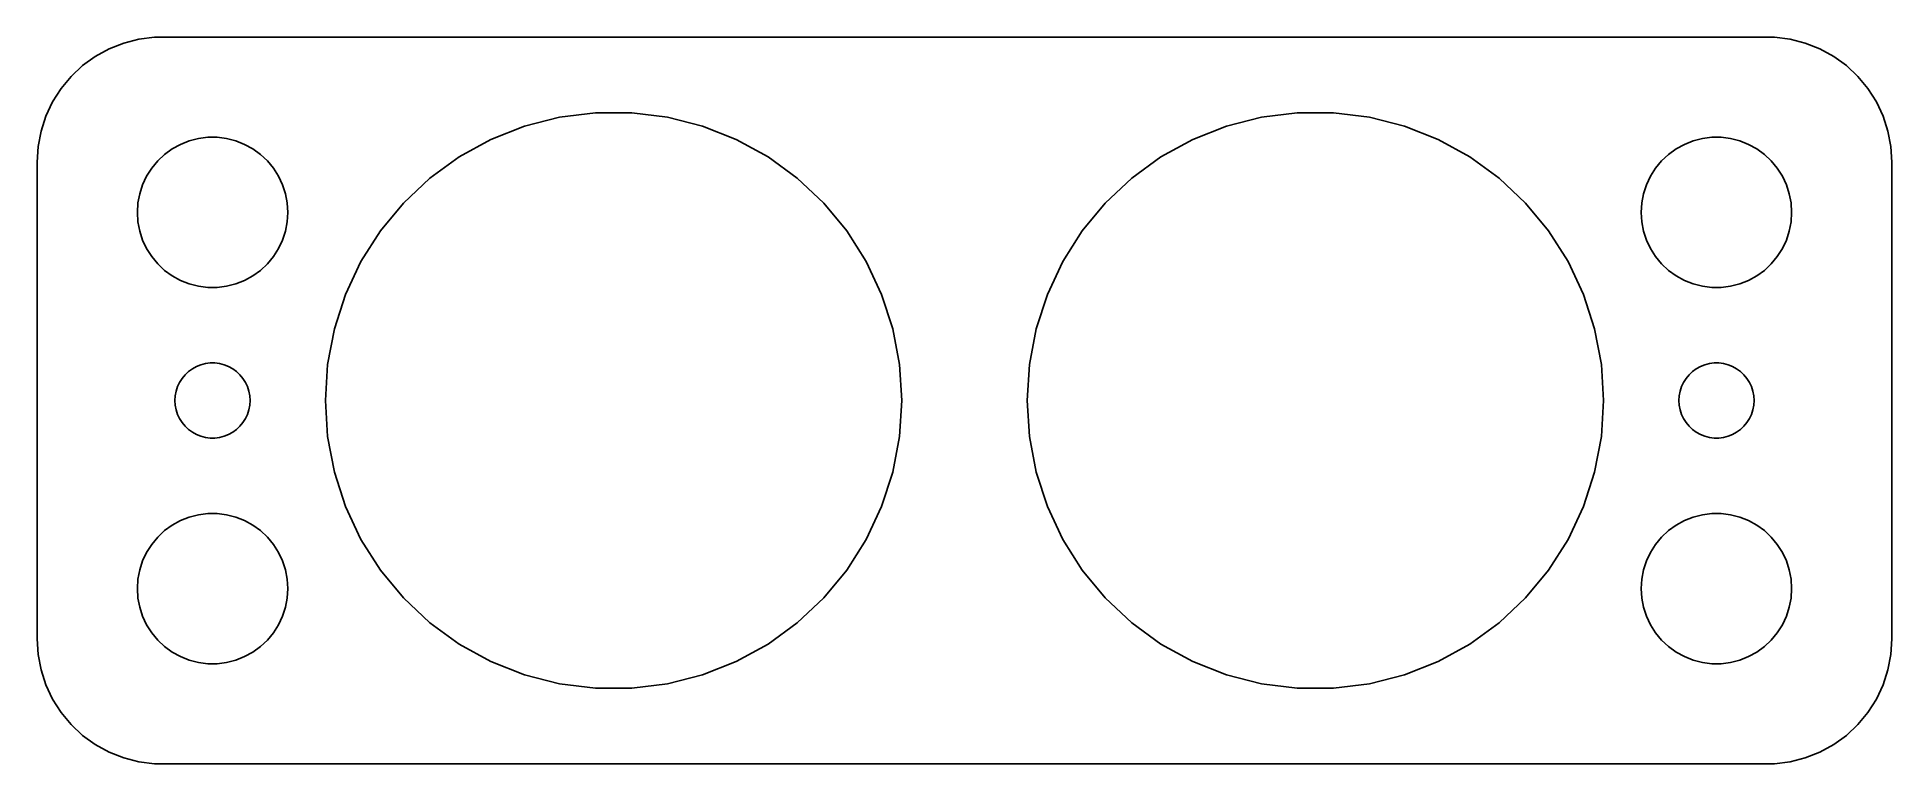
# Model space of a CAD drawing. Header units: metres. Extents: x -37 to 37, y -14.5 to 14.5.
import ezdxf

# ---------------------------------------------------------------- set-up
doc = ezdxf.new("R2010")
doc.units = ezdxf.units.M

msp = doc.modelspace()

# ---------------------------------------------------------------- linework, layer by layer
for p, q in [((-33.5451, 14.2553), (-34.1289, 14.0241)), ((-32.9369, 14.4114), (-33.5451, 14.2553)), ((-32.3139, 14.4901), (-32.9369, 14.4114)), ((32.3139, 14.4901), (-32.3139, 14.4901)), ((32.9369, 14.4114), (32.3139, 14.4901)), ((33.5451, 14.2553), (32.9369, 14.4114)), ((34.1289, 14.0241), (33.5451, 14.2553)), ((-35.1871, 13.3526), (-35.6448, 12.9227)), ((-34.6791, 13.7216), (-35.1871, 13.3526)), ((-34.1289, 14.0241), (-34.6791, 13.7216)), ((34.6791, 13.7216), (34.1289, 14.0241)), ((35.1871, 13.3526), (34.6791, 13.7216)), ((35.6448, 12.9227), (35.1871, 13.3526)), ((-35.6448, 12.9227), (-36.0451, 12.4389)), ((36.0451, 12.4389), (35.6448, 12.9227)), ((-36.3815, 11.9088), (-36.6489, 11.3406)), ((-36.0451, 12.4389), (-36.3815, 11.9088)), ((36.3815, 11.9088), (36.0451, 12.4389)), ((36.6489, 11.3406), (36.3815, 11.9088)), ((-36.6489, 11.3406), (-36.8429, 10.7434)), ((-17.5537, 10.9371), (-16.1549, 11.2963)), ((-16.1549, 11.2963), (-14.7221, 11.4773)), ((-14.7221, 11.4773), (-13.2779, 11.4773)), ((-13.2779, 11.4773), (-11.8451, 11.2963)), ((-11.8451, 11.2963), (-10.4463, 10.9371)), ((10.4463, 10.9371), (11.8451, 11.2963)), ((11.8451, 11.2963), (13.2779, 11.4773)), ((13.2779, 11.4773), (14.7221, 11.4773)), ((14.7221, 11.4773), (16.1549, 11.2963)), ((16.1549, 11.2963), (17.5537, 10.9371)), ((36.8429, 10.7434), (36.6489, 11.3406)), ((-36.8429, 10.7434), (-36.9606, 10.1267)), ((-30.927, 10.3532), (-30.5621, 10.4469)), ((-30.5621, 10.4469), (-30.1884, 10.4941)), ((-30.1884, 10.4941), (-29.8116, 10.4941)), ((-29.8116, 10.4941), (-29.4379, 10.4469)), ((-29.4379, 10.4469), (-29.0729, 10.3532)), ((-20.162, 9.70976), (-18.8965, 10.4055)), ((-18.8965, 10.4055), (-17.5537, 10.9371)), ((-10.4463, 10.9371), (-9.10353, 10.4055)), ((-9.10353, 10.4055), (-7.83798, 9.70976)), ((7.83798, 9.70976), (9.10353, 10.4055)), ((9.10353, 10.4055), (10.4463, 10.9371)), ((17.5537, 10.9371), (18.8965, 10.4055)), ((18.8965, 10.4055), (20.162, 9.70976)), ((29.0729, 10.3532), (29.4379, 10.4469)), ((29.4379, 10.4469), (29.8116, 10.4941)), ((29.8116, 10.4941), (30.1884, 10.4941)), ((30.1884, 10.4941), (30.5621, 10.4469)), ((30.5621, 10.4469), (30.927, 10.3532)), ((36.9606, 10.1267), (36.8429, 10.7434)), ((-36.9606, 10.1267), (-37, 9.5)), ((-32.1869, 9.55363), (-31.9123, 9.81154)), ((-31.9123, 9.81154), (-31.6075, 10.033)), ((-31.6075, 10.033), (-31.2773, 10.2145)), ((-31.2773, 10.2145), (-30.927, 10.3532)), ((-29.0729, 10.3532), (-28.7227, 10.2145)), ((-28.7227, 10.2145), (-28.3925, 10.033)), ((-28.3925, 10.033), (-28.0877, 9.81154)), ((-28.0877, 9.81154), (-27.8131, 9.55363)), ((-21.3304, 8.8609), (-20.162, 9.70976)), ((-7.83798, 9.70976), (-6.66962, 8.8609)), ((6.66962, 8.8609), (7.83798, 9.70976)), ((20.162, 9.70976), (21.3304, 8.8609)), ((27.8131, 9.55363), (28.0877, 9.81154)), ((28.0877, 9.81154), (28.3925, 10.033)), ((28.3925, 10.033), (28.7227, 10.2145)), ((28.7227, 10.2145), (29.0729, 10.3532)), ((30.927, 10.3532), (31.2773, 10.2145)), ((31.2773, 10.2145), (31.6075, 10.033)), ((31.6075, 10.033), (31.9123, 9.81154)), ((31.9123, 9.81154), (32.1869, 9.55363)), ((37, 9.5), (36.9606, 10.1267)), ((-37, 9.5), (-37, -9.5)), ((-32.7893, 8.60437), (-32.6289, 8.94525)), ((-32.6289, 8.94525), (-32.427, 9.26335)), ((-32.427, 9.26335), (-32.1869, 9.55363)), ((-27.8131, 9.55363), (-27.5729, 9.26335)), ((-27.5729, 9.26335), (-27.3711, 8.94525)), ((-27.3711, 8.94525), (-27.2107, 8.60437)), ((27.2107, 8.60437), (27.3711, 8.94525)), ((27.3711, 8.94525), (27.5729, 9.26335)), ((27.5729, 9.26335), (27.8131, 9.55363)), ((32.1869, 9.55363), (32.427, 9.26335)), ((32.427, 9.26335), (32.6289, 8.94525)), ((32.6289, 8.94525), (32.7893, 8.60437)), ((37, -9.5), (37, 9.5)), ((-32.9763, 7.87599), (-32.9057, 8.24606)), ((-32.9057, 8.24606), (-32.7893, 8.60437)), ((-27.2107, 8.60437), (-27.0942, 8.24606)), ((-27.0942, 8.24606), (-27.0237, 7.87599)), ((-22.3831, 7.87228), (-21.3304, 8.8609)), ((-6.66962, 8.8609), (-5.61685, 7.87228)), ((5.61685, 7.87228), (6.66962, 8.8609)), ((21.3304, 8.8609), (22.3831, 7.87228)), ((27.0237, 7.87599), (27.0942, 8.24606)), ((27.0942, 8.24606), (27.2107, 8.60437)), ((32.7893, 8.60437), (32.9057, 8.24606)), ((32.9057, 8.24606), (32.9763, 7.87599)), ((-33, 7.5), (-32.9763, 7.87599)), ((-32.9763, 7.12399), (-33, 7.5)), ((-27.0237, 7.87599), (-27, 7.5)), ((-27, 7.5), (-27.0237, 7.12399)), ((-23.3037, 6.75952), (-22.3831, 7.87228)), ((-5.61685, 7.87228), (-4.6963, 6.75952)), ((4.6963, 6.75952), (5.61685, 7.87228)), ((22.3831, 7.87228), (23.3037, 6.75952)), ((27, 7.5), (27.0237, 7.87599)), ((27.0237, 7.12399), (27, 7.5)), ((32.9763, 7.87599), (33, 7.5)), ((33, 7.5), (32.9763, 7.12399)), ((-32.9057, 6.75392), (-32.9763, 7.12399)), ((-32.7893, 6.39561), (-32.9057, 6.75392)), ((-27.0942, 6.75392), (-27.2107, 6.39561)), ((-27.0237, 7.12399), (-27.0942, 6.75392)), ((-24.0775, 5.54016), (-23.3037, 6.75952)), ((-4.6963, 6.75952), (-3.92247, 5.54016)), ((3.92247, 5.54016), (4.6963, 6.75952)), ((23.3037, 6.75952), (24.0775, 5.54016)), ((27.0942, 6.75392), (27.0237, 7.12399)), ((27.2107, 6.39561), (27.0942, 6.75392)), ((32.9057, 6.75392), (32.7893, 6.39561)), ((32.9763, 7.12399), (32.9057, 6.75392)), ((-32.6289, 6.05473), (-32.7893, 6.39561)), ((-32.427, 5.73663), (-32.6289, 6.05473)), ((-27.3711, 6.05473), (-27.5729, 5.73663)), ((-27.2107, 6.39561), (-27.3711, 6.05473)), ((27.3711, 6.05473), (27.2107, 6.39561)), ((27.5729, 5.73663), (27.3711, 6.05473)), ((32.6289, 6.05473), (32.427, 5.73663)), ((32.7893, 6.39561), (32.6289, 6.05473)), ((-32.1869, 5.44635), (-32.427, 5.73663)), ((-31.9123, 5.18845), (-32.1869, 5.44635)), ((-31.6075, 4.96701), (-31.9123, 5.18845)), ((-28.0877, 5.18845), (-28.3925, 4.96701)), ((-27.8131, 5.44635), (-28.0877, 5.18845)), ((-27.5729, 5.73663), (-27.8131, 5.44635)), ((-24.6924, 4.23343), (-24.0775, 5.54016)), ((-3.92247, 5.54016), (-3.30756, 4.23343)), ((3.30756, 4.23343), (3.92247, 5.54016)), ((24.0775, 5.54016), (24.6924, 4.23343)), ((27.8131, 5.44635), (27.5729, 5.73663)), ((28.0877, 5.18845), (27.8131, 5.44635)), ((28.3925, 4.96701), (28.0877, 5.18845)), ((31.9123, 5.18845), (31.6075, 4.96701)), ((32.1869, 5.44635), (31.9123, 5.18845)), ((32.427, 5.73663), (32.1869, 5.44635)), ((-31.2773, 4.78551), (-31.6075, 4.96701)), ((-30.927, 4.64682), (-31.2773, 4.78551)), ((-30.5621, 4.55313), (-30.927, 4.64682)), ((-30.1884, 4.50591), (-30.5621, 4.55313)), ((-29.8116, 4.50591), (-30.1884, 4.50591)), ((-29.4379, 4.55313), (-29.8116, 4.50591)), ((-29.0729, 4.64682), (-29.4379, 4.55313)), ((-28.7227, 4.78551), (-29.0729, 4.64682)), ((-28.3925, 4.96701), (-28.7227, 4.78551)), ((28.7227, 4.78551), (28.3925, 4.96701)), ((29.0729, 4.64682), (28.7227, 4.78551)), ((29.4379, 4.55313), (29.0729, 4.64682)), ((29.8116, 4.50591), (29.4379, 4.55313)), ((30.1884, 4.50591), (29.8116, 4.50591)), ((30.5621, 4.55313), (30.1884, 4.50591)), ((30.927, 4.64682), (30.5621, 4.55313)), ((31.2773, 4.78551), (30.927, 4.64682)), ((31.6075, 4.96701), (31.2773, 4.78551)), ((-25.1387, 2.85992), (-24.6924, 4.23343)), ((-3.30756, 4.23343), (-2.86128, 2.85992)), ((2.86128, 2.85992), (3.30756, 4.23343)), ((24.6924, 4.23343), (25.1387, 2.85992)), ((-25.4093, 1.44133), (-25.1387, 2.85992)), ((-2.86128, 2.85992), (-2.59067, 1.44133)), ((2.59067, 1.44133), (2.86128, 2.85992)), ((25.1387, 2.85992), (25.4093, 1.44133)), ((-30.2811, 1.47342), (-30.0942, 1.49704)), ((-30.0942, 1.49704), (-29.9058, 1.49704)), ((-29.9058, 1.49704), (-29.7189, 1.47342)), ((29.7189, 1.47342), (29.9058, 1.49704)), ((29.9058, 1.49704), (30.0942, 1.49704)), ((30.0942, 1.49704), (30.2811, 1.47342)), ((-31.3145, 0.722626), (-31.2135, 0.881668)), ((-31.2135, 0.881668), (-31.0934, 1.02681)), ((-31.0934, 1.02681), (-30.9561, 1.15576)), ((-30.9561, 1.15576), (-30.8037, 1.26648)), ((-30.8037, 1.26648), (-30.6387, 1.35724)), ((-30.6387, 1.35724), (-30.4635, 1.42657)), ((-30.4635, 1.42657), (-30.2811, 1.47342)), ((-29.7189, 1.47342), (-29.5365, 1.42657)), ((-29.5365, 1.42657), (-29.3613, 1.35724)), ((-29.3613, 1.35724), (-29.1963, 1.26648)), ((-29.1963, 1.26648), (-29.0439, 1.15576)), ((-29.0439, 1.15576), (-28.9065, 1.02681)), ((-28.9065, 1.02681), (-28.7865, 0.881668)), ((-28.7865, 0.881668), (-28.6855, 0.722626)), ((-25.5, 0), (-25.4093, 1.44133)), ((-2.59067, 1.44133), (-2.5, 0)), ((2.5, 0), (2.59067, 1.44133)), ((25.4093, 1.44133), (25.5, 0)), ((28.6855, 0.722626), (28.7865, 0.881668)), ((28.7865, 0.881668), (28.9065, 1.02681)), ((28.9065, 1.02681), (29.0439, 1.15576)), ((29.0439, 1.15576), (29.1963, 1.26648)), ((29.1963, 1.26648), (29.3613, 1.35724)), ((29.3613, 1.35724), (29.5365, 1.42657)), ((29.5365, 1.42657), (29.7189, 1.47342)), ((30.2811, 1.47342), (30.4635, 1.42657)), ((30.4635, 1.42657), (30.6387, 1.35724)), ((30.6387, 1.35724), (30.8037, 1.26648)), ((30.8037, 1.26648), (30.9561, 1.15576)), ((30.9561, 1.15576), (31.0934, 1.02681)), ((31.0934, 1.02681), (31.2135, 0.881668)), ((31.2135, 0.881668), (31.3145, 0.722626)), ((-31.5, 0), (-31.4882, 0.187988)), ((-31.4882, -0.187988), (-31.5, 0)), ((-31.4882, 0.187988), (-31.4529, 0.373032)), ((-31.4529, 0.373032), (-31.3947, 0.552185)), ((-31.3947, 0.552185), (-31.3145, 0.722626)), ((-28.6855, 0.722626), (-28.6053, 0.552185)), ((-28.6053, 0.552185), (-28.5471, 0.373032)), ((-28.5471, 0.373032), (-28.5118, 0.187988)), ((-28.5118, 0.187988), (-28.5, 0)), ((-28.5, 0), (-28.5118, -0.187988)), ((-25.4093, -1.44133), (-25.5, 0)), ((-2.5, 0), (-2.59067, -1.44133)), ((2.59067, -1.44133), (2.5, 0)), ((25.5, 0), (25.4093, -1.44133)), ((28.5, 0), (28.5118, 0.187988)), ((28.5118, -0.187988), (28.5, 0)), ((28.5118, 0.187988), (28.5471, 0.373032)), ((28.5471, 0.373032), (28.6053, 0.552185)), ((28.6053, 0.552185), (28.6855, 0.722626)), ((31.3145, 0.722626), (31.3947, 0.552185)), ((31.3947, 0.552185), (31.4529, 0.373032)), ((31.4529, 0.373032), (31.4882, 0.187988)), ((31.4882, 0.187988), (31.5, 0)), ((31.5, 0), (31.4882, -0.187988)), ((-31.4529, -0.373032), (-31.4882, -0.187988)), ((-31.3947, -0.552185), (-31.4529, -0.373032)), ((-31.3145, -0.722626), (-31.3947, -0.552185)), ((-31.2135, -0.881668), (-31.3145, -0.722626)), ((-28.6855, -0.722626), (-28.7865, -0.881668)), ((-28.6053, -0.552185), (-28.6855, -0.722626)), ((-28.5471, -0.373032), (-28.6053, -0.552185)), ((-28.5118, -0.187988), (-28.5471, -0.373032)), ((28.5471, -0.373032), (28.5118, -0.187988)), ((28.6053, -0.552185), (28.5471, -0.373032)), ((28.6855, -0.722626), (28.6053, -0.552185)), ((28.7865, -0.881668), (28.6855, -0.722626)), ((31.3145, -0.722626), (31.2135, -0.881668)), ((31.3947, -0.552185), (31.3145, -0.722626)), ((31.4529, -0.373032), (31.3947, -0.552185)), ((31.4882, -0.187988), (31.4529, -0.373032)), ((-31.0934, -1.02681), (-31.2135, -0.881668)), ((-30.9561, -1.15576), (-31.0934, -1.02681)), ((-30.8037, -1.26648), (-30.9561, -1.15576)), ((-30.6387, -1.35724), (-30.8037, -1.26648)), ((-30.4635, -1.42657), (-30.6387, -1.35724)), ((-30.2811, -1.47342), (-30.4635, -1.42657)), ((-30.0942, -1.49704), (-30.2811, -1.47342)), ((-29.7189, -1.47342), (-29.9058, -1.49704)), ((-29.5365, -1.42657), (-29.7189, -1.47342)), ((-29.3613, -1.35724), (-29.5365, -1.42657)), ((-29.1963, -1.26648), (-29.3613, -1.35724)), ((-29.0439, -1.15576), (-29.1963, -1.26648)), ((-28.9065, -1.02681), (-29.0439, -1.15576)), ((-28.7865, -0.881668), (-28.9065, -1.02681)), ((-25.1387, -2.85992), (-25.4093, -1.44133)), ((-2.59067, -1.44133), (-2.86128, -2.85992)), ((2.86128, -2.85992), (2.59067, -1.44133)), ((25.4093, -1.44133), (25.1387, -2.85992)), ((28.9065, -1.02681), (28.7865, -0.881668)), ((29.0439, -1.15576), (28.9065, -1.02681)), ((29.1963, -1.26648), (29.0439, -1.15576)), ((29.3613, -1.35724), (29.1963, -1.26648)), ((29.5365, -1.42657), (29.3613, -1.35724)), ((29.7189, -1.47342), (29.5365, -1.42657)), ((29.9058, -1.49704), (29.7189, -1.47342)), ((30.2811, -1.47342), (30.0942, -1.49704)), ((30.4635, -1.42657), (30.2811, -1.47342)), ((30.6387, -1.35724), (30.4635, -1.42657)), ((30.8037, -1.26648), (30.6387, -1.35724)), ((30.9561, -1.15576), (30.8037, -1.26648)), ((31.0934, -1.02681), (30.9561, -1.15576)), ((31.2135, -0.881668), (31.0934, -1.02681)), ((-29.9058, -1.49704), (-30.0942, -1.49704)), ((30.0942, -1.49704), (29.9058, -1.49704)), ((-24.6924, -4.23343), (-25.1387, -2.85992)), ((-2.86128, -2.85992), (-3.30756, -4.23343)), ((3.30756, -4.23343), (2.86128, -2.85992)), ((25.1387, -2.85992), (24.6924, -4.23343)), ((-24.0775, -5.54016), (-24.6924, -4.23343)), ((-3.30756, -4.23343), (-3.92247, -5.54016)), ((3.92247, -5.54016), (3.30756, -4.23343)), ((24.6924, -4.23343), (24.0775, -5.54016)), ((-31.9123, -5.18845), (-31.6075, -4.96701)), ((-31.6075, -4.96701), (-31.2773, -4.78551)), ((-31.2773, -4.78551), (-30.927, -4.64682)), ((-30.927, -4.64682), (-30.5621, -4.55313)), ((-30.5621, -4.55313), (-30.1884, -4.50591)), ((-30.1884, -4.50591), (-29.8116, -4.50591)), ((-29.8116, -4.50591), (-29.4379, -4.55313)), ((-29.4379, -4.55313), (-29.0729, -4.64682)), ((-29.0729, -4.64682), (-28.7227, -4.78551)), ((-28.7227, -4.78551), (-28.3925, -4.96701)), ((-28.3925, -4.96701), (-28.0877, -5.18845)), ((28.0877, -5.18845), (28.3925, -4.96701)), ((28.3925, -4.96701), (28.7227, -4.78551)), ((28.7227, -4.78551), (29.0729, -4.64682)), ((29.0729, -4.64682), (29.4379, -4.55313)), ((29.4379, -4.55313), (29.8116, -4.50591)), ((29.8116, -4.50591), (30.1884, -4.50591)), ((30.1884, -4.50591), (30.5621, -4.55313)), ((30.5621, -4.55313), (30.927, -4.64682)), ((30.927, -4.64682), (31.2773, -4.78551)), ((31.2773, -4.78551), (31.6075, -4.96701)), ((31.6075, -4.96701), (31.9123, -5.18845)), ((-32.6289, -6.05473), (-32.427, -5.73663)), ((-32.427, -5.73663), (-32.1869, -5.44635)), ((-32.1869, -5.44635), (-31.9123, -5.18845)), ((-28.0877, -5.18845), (-27.8131, -5.44635)), ((-27.8131, -5.44635), (-27.5729, -5.73663)), ((-27.5729, -5.73663), (-27.3711, -6.05473)), ((-23.3037, -6.75952), (-24.0775, -5.54016)), ((-3.92247, -5.54016), (-4.6963, -6.75952)), ((4.6963, -6.75952), (3.92247, -5.54016)), ((24.0775, -5.54016), (23.3037, -6.75952)), ((27.3711, -6.05473), (27.5729, -5.73663)), ((27.5729, -5.73663), (27.8131, -5.44635)), ((27.8131, -5.44635), (28.0877, -5.18845)), ((31.9123, -5.18845), (32.1869, -5.44635)), ((32.1869, -5.44635), (32.427, -5.73663)), ((32.427, -5.73663), (32.6289, -6.05473)), ((-32.9057, -6.75392), (-32.7893, -6.39561)), ((-32.7893, -6.39561), (-32.6289, -6.05473)), ((-27.3711, -6.05473), (-27.2107, -6.39561)), ((-27.2107, -6.39561), (-27.0942, -6.75392)), ((27.0942, -6.75392), (27.2107, -6.39561)), ((27.2107, -6.39561), (27.3711, -6.05473)), ((32.6289, -6.05473), (32.7893, -6.39561)), ((32.7893, -6.39561), (32.9057, -6.75392)), ((-33, -7.5), (-32.9763, -7.12399)), ((-32.9763, -7.12399), (-32.9057, -6.75392)), ((-27.0942, -6.75392), (-27.0237, -7.12399)), ((-27.0237, -7.12399), (-27, -7.5)), ((-22.3831, -7.87228), (-23.3037, -6.75952)), ((-4.6963, -6.75952), (-5.61685, -7.87228)), ((5.61685, -7.87228), (4.6963, -6.75952)), ((23.3037, -6.75952), (22.3831, -7.87228)), ((27, -7.5), (27.0237, -7.12399)), ((27.0237, -7.12399), (27.0942, -6.75392)), ((32.9057, -6.75392), (32.9763, -7.12399)), ((32.9763, -7.12399), (33, -7.5)), ((-32.9763, -7.87599), (-33, -7.5)), ((-32.9057, -8.24606), (-32.9763, -7.87599)), ((-27.0237, -7.87599), (-27.0942, -8.24606)), ((-27, -7.5), (-27.0237, -7.87599)), ((-21.3304, -8.8609), (-22.3831, -7.87228)), ((-5.61685, -7.87228), (-6.66962, -8.8609)), ((6.66962, -8.8609), (5.61685, -7.87228)), ((22.3831, -7.87228), (21.3304, -8.8609)), ((27.0237, -7.87599), (27, -7.5)), ((27.0942, -8.24606), (27.0237, -7.87599)), ((32.9763, -7.87599), (32.9057, -8.24606)), ((33, -7.5), (32.9763, -7.87599)), ((-32.7893, -8.60437), (-32.9057, -8.24606)), ((-32.6289, -8.94525), (-32.7893, -8.60437)), ((-27.2107, -8.60437), (-27.3711, -8.94525)), ((-27.0942, -8.24606), (-27.2107, -8.60437)), ((-20.162, -9.70976), (-21.3304, -8.8609)), ((-6.66962, -8.8609), (-7.83798, -9.70976)), ((7.83798, -9.70976), (6.66962, -8.8609)), ((21.3304, -8.8609), (20.162, -9.70976)), ((27.2107, -8.60437), (27.0942, -8.24606)), ((27.3711, -8.94525), (27.2107, -8.60437)), ((32.7893, -8.60437), (32.6289, -8.94525)), ((32.9057, -8.24606), (32.7893, -8.60437)), ((-37, -9.5), (-36.9606, -10.1267)), ((-32.427, -9.26335), (-32.6289, -8.94525)), ((-32.1869, -9.55363), (-32.427, -9.26335)), ((-31.9123, -9.81154), (-32.1869, -9.55363)), ((-27.8131, -9.55363), (-28.0877, -9.81154)), ((-27.5729, -9.26335), (-27.8131, -9.55363)), ((-27.3711, -8.94525), (-27.5729, -9.26335)), ((27.5729, -9.26335), (27.3711, -8.94525)), ((27.8131, -9.55363), (27.5729, -9.26335)), ((28.0877, -9.81154), (27.8131, -9.55363)), ((32.1869, -9.55363), (31.9123, -9.81154)), ((32.427, -9.26335), (32.1869, -9.55363)), ((32.6289, -8.94525), (32.427, -9.26335)), ((36.9606, -10.1267), (37, -9.5)), ((-36.9606, -10.1267), (-36.8429, -10.7434)), ((-31.6075, -10.033), (-31.9123, -9.81154)), ((-31.2773, -10.2145), (-31.6075, -10.033)), ((-30.927, -10.3532), (-31.2773, -10.2145)), ((-30.5621, -10.4469), (-30.927, -10.3532)), ((-29.0729, -10.3532), (-29.4379, -10.4469)), ((-28.7227, -10.2145), (-29.0729, -10.3532)), ((-28.3925, -10.033), (-28.7227, -10.2145)), ((-28.0877, -9.81154), (-28.3925, -10.033)), ((-18.8965, -10.4055), (-20.162, -9.70976)), ((-7.83798, -9.70976), (-9.10353, -10.4055)), ((9.10353, -10.4055), (7.83798, -9.70976)), ((20.162, -9.70976), (18.8965, -10.4055)), ((28.3925, -10.033), (28.0877, -9.81154)), ((28.7227, -10.2145), (28.3925, -10.033)), ((29.0729, -10.3532), (28.7227, -10.2145)), ((29.4379, -10.4469), (29.0729, -10.3532)), ((30.927, -10.3532), (30.5621, -10.4469)), ((31.2773, -10.2145), (30.927, -10.3532)), ((31.6075, -10.033), (31.2773, -10.2145)), ((31.9123, -9.81154), (31.6075, -10.033)), ((36.8429, -10.7434), (36.9606, -10.1267)), ((-36.8429, -10.7434), (-36.6489, -11.3406)), ((-30.1884, -10.4941), (-30.5621, -10.4469)), ((-29.8116, -10.4941), (-30.1884, -10.4941)), ((-29.4379, -10.4469), (-29.8116, -10.4941)), ((-17.5537, -10.9371), (-18.8965, -10.4055)), ((-16.1549, -11.2963), (-17.5537, -10.9371)), ((-10.4463, -10.9371), (-11.8451, -11.2963)), ((-9.10353, -10.4055), (-10.4463, -10.9371)), ((10.4463, -10.9371), (9.10353, -10.4055)), ((11.8451, -11.2963), (10.4463, -10.9371)), ((17.5537, -10.9371), (16.1549, -11.2963)), ((18.8965, -10.4055), (17.5537, -10.9371)), ((29.8116, -10.4941), (29.4379, -10.4469)), ((30.1884, -10.4941), (29.8116, -10.4941)), ((30.5621, -10.4469), (30.1884, -10.4941)), ((36.6489, -11.3406), (36.8429, -10.7434)), ((-36.6489, -11.3406), (-36.3815, -11.9088)), ((-14.7221, -11.4773), (-16.1549, -11.2963)), ((-13.2779, -11.4773), (-14.7221, -11.4773)), ((-11.8451, -11.2963), (-13.2779, -11.4773)), ((13.2779, -11.4773), (11.8451, -11.2963)), ((14.7221, -11.4773), (13.2779, -11.4773)), ((16.1549, -11.2963), (14.7221, -11.4773)), ((36.3815, -11.9088), (36.6489, -11.3406)), ((-36.3815, -11.9088), (-36.0451, -12.4389)), ((-36.0451, -12.4389), (-35.6448, -12.9227)), ((35.6448, -12.9227), (36.0451, -12.4389)), ((36.0451, -12.4389), (36.3815, -11.9088)), ((-35.6448, -12.9227), (-35.1871, -13.3526)), ((35.1871, -13.3526), (35.6448, -12.9227)), ((-35.1871, -13.3526), (-34.6791, -13.7216)), ((-34.6791, -13.7216), (-34.1289, -14.0241)), ((-34.1289, -14.0241), (-33.5451, -14.2553)), ((33.5451, -14.2553), (34.1289, -14.0241)), ((34.1289, -14.0241), (34.6791, -13.7216)), ((34.6791, -13.7216), (35.1871, -13.3526)), ((-33.5451, -14.2553), (-32.9369, -14.4114)), ((-32.9369, -14.4114), (-32.3139, -14.4901)), ((-32.3139, -14.4901), (32.3139, -14.4901)), ((32.3139, -14.4901), (32.9369, -14.4114)), ((32.9369, -14.4114), (33.5451, -14.2553))]:
    msp.add_line(p, q)

doc.saveas('drawing.dxf')
